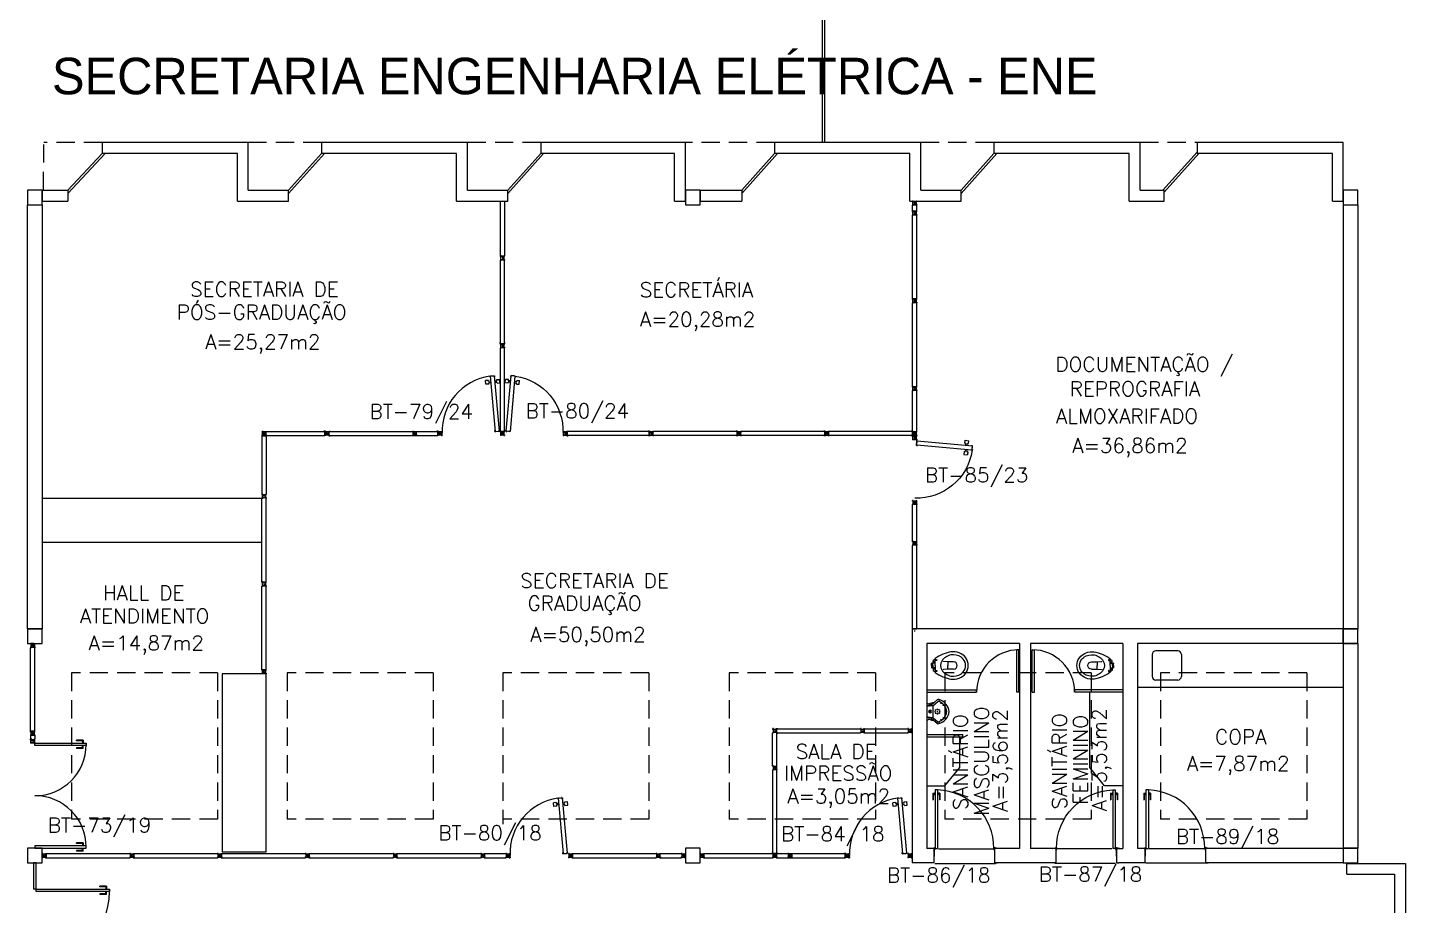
# Model space of a CAD drawing. Header units: centimetres. Extents: x -214 to 72, y 205 to 367.
# Drawn here: x -92.94 to -74.09, y 235.44 to 247.44 of the extents above; entities that cross this region are included whole.
import ezdxf

# ---------------------------------------------------------------- set-up
doc = ezdxf.new("R2010")
doc.units = ezdxf.units.CM
doc.header["$MEASUREMENT"] = 0
doc.linetypes.add('HIDDEN', pattern=[0.375, 0.25, -0.125])
doc.layers.get('0').update_dxf_attribs({"linetype": 'CONTINUOUS'})
for name, color, linetype in [('ALV', 2, 'CONTINUOUS'), ('AREA', 2, 'CONTINUOUS'), ('BANC', 2, 'CONTINUOUS'), ('DIV', 2, 'CONTINUOUS'), ('ENDEREÇO NOVO', 2, 'CONTINUOUS'), ('ESQ', 1, 'CONTINUOUS'), ('ESTRUT', 3, 'CONTINUOUS'), ('MACANETA', 2, 'CONTINUOUS'), ('MARCO', 2, 'CONTINUOUS'), ('PEÇAS', 1, 'CONTINUOUS'), ('PORTA', 1, 'CONTINUOUS'), ('PROJ', 1, 'HIDDEN'), ('PROJEÇÃO', 1, 'HIDDEN'), ('SOLEIRA', 1, 'CONTINUOUS'), ('TEXTO', 2, 'CONTINUOUS'), ('USO', 2, 'CONTINUOUS')]:
    doc.layers.add(name, color=color, linetype=linetype)
doc.styles.add('UNB-100', font='simplex.shx', dxfattribs={"height": 0.2})

# ---------------------------------------------------------------- blocks, each defined once
blk = doc.blocks.new('DOOR-80')
at = {"layer": 'MACANETA'}
for p, q in [((-0.08, -0.755), (-0.08, -0.665)), ((-0.08, -0.665), (-0.075, -0.665)), ((-0.075, -0.755), (-0.075, -0.665)), ((-0.075, -0.735), (-0.053, -0.735)), ((-0.053, -0.728), (-0.05, -0.728)), ((-0.053, -0.763), (-0.053, -0.728)), ((-0.012, -0.728), (-0.015, -0.728)), ((-0.012, -0.763), (-0.012, -0.728)), ((0.01, -0.735), (-0.012, -0.735)), ((0.01, -0.755), (0.01, -0.665)), ((0.015, -0.665), (0.01, -0.665)), ((0.015, -0.755), (0.015, -0.665)), ((-0.08, -0.755), (-0.053, -0.755)), ((-0.053, -0.763), (-0.05, -0.763)), ((-0.012, -0.763), (-0.015, -0.763)), ((0.015, -0.755), (-0.012, -0.755))]:
    blk.add_line(p, q, dxfattribs=at)
at = {"layer": 'PORTA'}
for p, q in [((-0.05, -0.8), (-0.05, 0)), ((-0.015, 0), (-0.05, 0)), ((-0.015, -0.8), (-0.015, 0)), ((-0.05, -0.8), (-0.015, -0.8))]:
    blk.add_line(p, q, dxfattribs=at)
at = {"layer": 'PORTA', "color": 1}
blk.add_arc((-0.02, 0), 0.8, 180, 267.8509, dxfattribs=at)
blk = doc.blocks.new('MTDIV')
for p, q in [((-0.0285, 0.0185), (-0.0285, 0.0285)), ((-0.0185, 0.0285), (-0.0285, 0.0285)), ((-0.0265, 0.0185), (-0.0285, 0.0185)), ((-0.0265, 0.0235), (-0.0265, 0.0265)), ((-0.0265, 0.0265), (-0.0185, 0.0265)), ((-0.0265, 0.0235), (0.0265, 0.0235)), ((-0.0215, 0.0235), (-0.0265, 0.0235)), ((-0.0265, 0.0185), (-0.0265, 0.0215)), ((-0.0265, 0.0215), (-0.0235, 0.0215)), ((-0.0235, 0.0215), (-0.0235, -0.0215)), ((-0.0215, 0.0235), (-0.0215, 0.0215)), ((-0.0215, 0.0215), (0.0215, 0.0215)), ((-0.0215, 0.0195), (0.0195, 0.0195)), ((-0.0215, 0.0195), (-0.0215, -0.0195)), ((-0.0185, 0.0265), (-0.0185, 0.0285)), ((-0.0049, 0), (0.0049, 0)), ((0, -0.0049), (0, 0.0049)), ((0.0195, 0.0095), (0.0115, 0.0095)), ((0.0115, 0.0095), (0.0115, 0.0075)), ((0.0215, 0.0075), (0.0115, 0.0075)), ((0.0135, 0.0075), (0.0135, 0.0055)), ((0.0215, 0.0055), (0.0135, 0.0055)), ((0.0185, 0.0265), (0.0185, 0.0285)), ((0.0185, 0.0285), (0.0285, 0.0285)), ((0.0185, 0.0265), (0.0265, 0.0265)), ((0.0195, 0.0195), (0.0195, 0.0095)), ((0.0215, 0.0235), (0.0215, 0.0075)), ((0.0215, 0.0235), (0.0265, 0.0235)), ((0.0215, 0.0055), (0.0215, -0.0055)), ((0.0235, 0.0215), (0.0235, -0.0215)), ((0.0265, 0.0215), (0.0235, 0.0215)), ((0.0265, 0.0235), (0.0265, 0.0265)), ((0.0265, 0.0185), (0.0265, 0.0215)), ((0.0265, 0.0185), (0.0285, 0.0185)), ((0.0285, 0.0185), (0.0285, 0.0285)), ((-0.0285, -0.0185), (-0.0285, -0.0285)), ((-0.0285, -0.0185), (-0.0265, -0.0185)), ((-0.0185, -0.0285), (-0.0285, -0.0285)), ((-0.0265, -0.0185), (-0.0265, -0.0215)), ((-0.0265, -0.0215), (-0.0235, -0.0215)), ((0.0265, -0.0235), (-0.0265, -0.0235)), ((-0.0265, -0.0235), (-0.0265, -0.0265)), ((-0.0215, -0.0235), (-0.0265, -0.0235)), ((-0.0185, -0.0265), (-0.0265, -0.0265)), ((-0.0215, -0.0195), (0.0195, -0.0195)), ((-0.0215, -0.0215), (0.0215, -0.0215)), ((-0.0215, -0.0215), (-0.0215, -0.0235)), ((-0.0185, -0.0265), (-0.0185, -0.0285)), ((0.0215, -0.0075), (0.0115, -0.0075)), ((0.0115, -0.0075), (0.0115, -0.0095)), ((0.0195, -0.0095), (0.0115, -0.0095)), ((0.0215, -0.0055), (0.0135, -0.0055)), ((0.0135, -0.0055), (0.0135, -0.0075)), ((0.0185, -0.0265), (0.0185, -0.0285)), ((0.0265, -0.0265), (0.0185, -0.0265)), ((0.0185, -0.0285), (0.0285, -0.0285)), ((0.0195, -0.0095), (0.0195, -0.0195)), ((0.0215, -0.0075), (0.0215, -0.0235)), ((0.0215, -0.0235), (0.0265, -0.0235)), ((0.0265, -0.0215), (0.0235, -0.0215)), ((0.0265, -0.0185), (0.0265, -0.0215)), ((0.0285, -0.0185), (0.0265, -0.0185)), ((0.0265, -0.0235), (0.0265, -0.0265)), ((0.0285, -0.0185), (0.0285, -0.0285))]:
    blk.add_line(p, q)
blk = doc.blocks.new('PLXD')
at = {"color": 2}
for p, q in [((-0.172, 0.786), (-0.161, 0.787)), ((-0.172, 0.786), (-0.171, 0.772)), ((-0.169, 0.772), (-0.171, 0.772)), ((-0.17, 0.784), (-0.114, 0.789)), ((-0.17, 0.784), (-0.103, 0.028)), ((-0.159, 0.792), (-0.161, 0.792)), ((-0.161, 0.792), (-0.161, 0.787)), ((-0.159, 0.792), (-0.159, 0.787)), ((-0.159, 0.787), (-0.126, 0.79)), ((-0.124, 0.795), (-0.126, 0.795)), ((-0.126, 0.795), (-0.126, 0.79)), ((-0.124, 0.795), (-0.124, 0.79)), ((-0.124, 0.79), (-0.112, 0.791)), ((-0.114, 0.789), (-0.046, 0.033)), ((-0.112, 0.791), (-0.11, 0.777)), ((-0.11, 0.777), (-0.112, 0.777)), ((-0.105, 0.026), (-0.106, 0.04)), ((-0.104, 0.04), (-0.106, 0.04)), ((-0.105, 0.026), (-0.093, 0.027)), ((-0.103, 0.028), (-0.046, 0.033)), ((-0.092, 0.022), (-0.093, 0.027)), ((-0.09, 0.022), (-0.092, 0.022)), ((-0.091, 0.027), (-0.058, 0.03)), ((-0.09, 0.022), (-0.091, 0.027)), ((-0.057, 0.025), (-0.058, 0.03)), ((-0.055, 0.025), (-0.057, 0.025)), ((-0.056, 0.03), (-0.044, 0.031)), ((-0.055, 0.025), (-0.056, 0.03)), ((-0.045, 0.045), (-0.047, 0.045)), ((-0.044, 0.031), (-0.045, 0.045)), ((-0.008, 0), (0.006, 0)), ((0, 0.007), (0, -0.006))]:
    blk.add_line(p, q, dxfattribs=at)
at = {"color": 1}
for p, q in [((-0.194, 0.727), (-0.233, 0.723)), ((-0.229, 0.673), (-0.233, 0.723)), ((-0.189, 0.677), (-0.229, 0.673)), ((-0.192, 0.712), (-0.194, 0.727)), ((-0.164, 0.714), (-0.192, 0.712)), ((-0.162, 0.694), (-0.19, 0.692)), ((-0.189, 0.677), (-0.19, 0.692)), ((-0.107, 0.719), (-0.079, 0.722)), ((-0.106, 0.7), (-0.077, 0.702)), ((-0.08, 0.737), (-0.041, 0.74)), ((-0.079, 0.722), (-0.08, 0.737)), ((-0.076, 0.687), (-0.077, 0.702)), ((-0.076, 0.687), (-0.036, 0.691)), ((-0.036, 0.691), (-0.041, 0.74))]:
    blk.add_line(p, q, dxfattribs=at)
blk.add_arc((-0.064, 0.029), 0.764, 98.125, 182.1419, dxfattribs=at)
blk = doc.blocks.new('PDFT')
at = {"color": 1}
for p, q in [((0.318, 0.979), (0.318, 0.889)), ((0.318, 0.979), (0.358, 0.979)), ((0.328, 0.969), (0.328, 0.889)), ((0.328, 0.969), (0.358, 0.969)), ((0.433, 0.979), (0.393, 0.979)), ((0.423, 0.969), (0.393, 0.969)), ((0.423, 0.969), (0.423, 0.889)), ((0.433, 0.979), (0.433, 0.889)), ((2.362, 0.979), (2.362, 0.889)), ((2.362, 0.979), (2.402, 0.979)), ((2.372, 0.969), (2.372, 0.889)), ((2.372, 0.969), (2.402, 0.969)), ((2.477, 0.979), (2.437, 0.979)), ((2.467, 0.969), (2.437, 0.969)), ((2.467, 0.969), (2.467, 0.889)), ((2.477, 0.979), (2.477, 0.889)), ((0.328, 0.889), (0.318, 0.889)), ((0.423, 0.889), (0.433, 0.889)), ((2.372, 0.889), (2.362, 0.889)), ((2.467, 0.889), (2.477, 0.889))]:
    blk.add_line(p, q, dxfattribs=at)
at = {"color": 2}
for p, q in [((0.358, 0.018), (0.358, 1.019)), ((0.358, 1.019), (0.393, 1.019)), ((0.393, 1.019), (0.393, 0.018)), ((2.402, 1.019), (2.402, 0.018)), ((2.437, 1.019), (2.402, 1.019)), ((2.437, 0.018), (2.437, 1.019)), ((0.358, 0.018), (0, 0.017)), ((0, 0.017), (0, -0.017)), ((0.393, 0.018), (0.358, 0.018)), ((0.358, 0.018), (0.358, -0.017)), ((2.402, 0.018), (2.437, 0.018)), ((2.437, 0.017), (2.437, -0.017)), ((2.437, 0.017), (2.805, 0.017)), ((2.805, 0.017), (2.805, -0.017)), ((0, -0.017), (0.358, -0.017)), ((2.437, -0.017), (2.805, -0.017))]:
    blk.add_line(p, q, dxfattribs=at)
at = {"color": 1}
for centre, start, end in [((0.393, 0.018), 0.0837, 90), ((2.402, 0.018), 90, 179.9163)]:
    blk.add_arc(centre, 1.002, start, end, dxfattribs=at)
blk = doc.blocks.new('VASO')
for p, q in [((0.1, 0), (0.1, 0.028)), ((0.1, 0), (0.1, -0.028)), ((0.146, 0.031), (0.113, 0.031)), ((0.114, 0), (0.114, 0.028)), ((0.114, 0), (0.114, -0.028)), ((0.119, 0.031), (0.119, 0.062)), ((0.146, 0.05), (0.119, 0.05)), ((0.146, 0), (0.146, 0.089)), ((0.146, 0), (0.146, -0.089)), ((0.261, 0.056), (0.259, 0.059)), ((0.323, 0.049), (0.261, 0.056)), ((0.401, 0.049), (0.323, 0.049)), ((0.323, 0.049), (0.323, 0)), ((0.323, -0.049), (0.323, 0)), ((0.146, -0.031), (0.113, -0.031)), ((0.119, -0.031), (0.119, -0.062)), ((0.146, -0.05), (0.119, -0.05)), ((0.261, -0.056), (0.259, -0.059)), ((0.323, -0.049), (0.261, -0.056)), ((0.401, -0.049), (0.323, -0.049))]:
    blk.add_line(p, q)
for centre in [(0.164, 0.075), (0.164, -0.075)]:
    blk.add_circle(centre, 0.00682)
for centre, radius, start, end in [((0.107, 0.028), 0.00697, 0.8534, 179.1466), ((0.128, 0.062), 0.00909, 126.1604, 180), ((0.404, -0.315), 0.477, 122.7818, 126.1604), ((0.155, 0.089), 0.00909, 126.3456, 180), ((0.436, -0.294), 0.484, 97.6805, 126.3456), ((0.334, 0), 0.112, 147.3201, 212.6799), ((0.397, -0.04), 0.187, 54.2515, 147.3201), ((0.4, -0.02), 0.208, 36.8888, 100.1214), ((0.401, 0), 0.0486, 0, 90), ((0.401, 0), 0.0486, 270, 0), ((0.413, -0.018), 0.159, 41.3299, 54.2515), ((0.433, 0), 0.132, 318.6701, 41.3299), ((0.427, 0), 0.174, 323.1112, 36.8888), ((0.107, -0.028), 0.00697, 180.8534, 359.1466), ((0.128, -0.062), 0.00909, 180, 233.8396), ((0.404, 0.315), 0.477, 233.8396, 237.2182), ((0.155, -0.089), 0.00909, 180, 233.6544), ((0.436, 0.294), 0.484, 233.6544, 262.3195), ((0.397, 0.04), 0.187, 212.6799, 305.7485), ((0.4, 0.02), 0.208, 259.8786, 323.1112), ((0.413, 0.018), 0.159, 305.7485, 318.6701)]:
    blk.add_arc(centre, radius, start, end)
blk = doc.blocks.new('MICT')
for p, q in [((0, 0.113), (0, -0.113)), ((0.006, 0.117), (0.032, 0.103)), ((0.067, 0.095), (0.014, 0.077)), ((0.014, 0.077), (0.077, 0.081)), ((0.032, 0.103), (0.032, 0.083)), ((0.064, 0.093), (0.144, 0.16)), ((0.082, 0.077), (0.082, -0.077)), ((0.085, 0.08), (0.154, 0.139)), ((0.006, -0.117), (0.032, -0.103)), ((0.014, -0.077), (0.077, -0.081)), ((0.067, -0.095), (0.014, -0.077)), ((0.032, -0.103), (0.032, -0.083)), ((0.064, -0.093), (0.144, -0.16)), ((0.085, -0.08), (0.154, -0.139))]:
    blk.add_line(p, q)
for centre in [(0.123, 0.022), (0.147, 0.031), (0.17, 0.022), (0.199, 0.113), (0.228, 0.087), (0.255, 0.045), (0.123, -0.022), (0.147, -0.031), (0.17, -0.022), (0.199, -0.113), (0.228, -0.087), (0.255, -0.045)]:
    blk.add_circle(centre, 0.00453)
for centre, radius, start, end in [((0.004, 0.113), 0.00402, 61.3007, 180), ((0.018, 0.057), 0.02, 100.4183, 154.4796), ((0.022, 0.142), 0.0647, 274.0154, 310.149), ((0.046, 0), 0.019, 0, 180), ((0.046, 0), 0.019, 180, 0), ((0.046, 0), 0.0162, 0, 180), ((0.046, 0), 0.0162, 180, 0), ((0.11, -0.051), 0.173, 94.1447, 116.8333), ((0.046, 0), 0.0108, 0, 180), ((0.046, 0), 0.0108, 180, 0), ((0.078, 0.077), 0.00402, 0, 94.0154), ((0.094, 0.072), 0.012, 136.6761, 180.6419), ((0.114, 0), 0.00453, 0, 180), ((0.114, 0), 0.00453, 180, 0), ((0.147, 0), 0.00453, 0, 180), ((0.147, 0), 0.00453, 180, 0), ((0.16, 0.141), 0.0251, 74.2295, 130.149), ((0.17, 0.12), 0.024, 69.3676, 130.149), ((0.104, -0.024), 0.175, 7.8859, 71.7277), ((0.104, 0.024), 0.175, 288.2723, 352.1141), ((0.112, -0.027), 0.199, 7.769, 74.2295), ((0.112, 0.027), 0.199, 285.7705, 352.231), ((0.179, 0), 0.00453, 0, 180), ((0.179, 0), 0.00453, 180, 0), ((0.266, 0), 0.00453, 1.7832, 178.2168), ((0.018, -0.057), 0.02, 205.5204, 259.5817), ((0.004, -0.113), 0.00402, 180, 298.6993), ((0.022, -0.142), 0.0647, 49.851, 85.9846), ((0.11, 0.051), 0.173, 243.1667, 265.8553), ((0.078, -0.077), 0.00402, 265.9846, 0), ((0.094, -0.072), 0.012, 179.3581, 223.3239), ((0.16, -0.141), 0.0251, 229.851, 285.7705), ((0.17, -0.12), 0.024, 229.851, 290.6324), ((0.266, 0), 0.00453, 181.7832, 358.2168)]:
    blk.add_arc(centre, radius, start, end)
blk = doc.blocks.new('DIV12')
for p, q in [((-0.005, 0), (0.005, 0)), ((0, -0.005), (0, 0.005)), ((0.024, 0.018), (0.028, 0.018)), ((0.024, 0.018), (0.024, 0.016)), ((0.024, 0.016), (0.028, 0.016)), ((0.028, 0.03), (0.043, 0.03)), ((0.028, 0.018), (0.028, 0.03)), ((0.028, -0.017), (0.028, 0.016)), ((0.03, 0.028), (1.169, 0.028)), ((0.03, -0.029), (0.03, 0.028)), ((0.043, 0.03), (0.043, 0.028)), ((0.024, -0.017), (0.028, -0.017)), ((0.024, -0.017), (0.024, -0.019)), ((0.024, -0.019), (0.028, -0.019)), ((0.028, -0.031), (0.028, -0.019)), ((0.028, -0.031), (0.043, -0.031)), ((0.03, -0.029), (1.169, -0.029)), ((0.043, -0.029), (0.043, -0.031))]:
    blk.add_line(p, q)

msp = doc.modelspace()

# ---------------------------------------------------------------- linework, layer by layer
for p, q in [((-88.842, 241.889), (-88.832, 241.889)), ((-87.298, 241.889), (-87.288, 241.889)), ((-85.576, 241.889), (-85.586, 241.889))]:
    msp.add_line(p, q)
at = {"layer": 'ALV'}
for p, q in [((-89.915, 245.868), (-91.915, 245.868)), ((-91.915, 245.868), (-91.915, 245.718)), ((-89.915, 245.218), (-89.915, 245.868)), ((-86.915, 245.868), (-88.915, 245.868)), ((-88.915, 245.868), (-88.915, 245.718)), ((-86.915, 245.218), (-86.915, 245.868)), ((-85.915, 245.868), (-85.915, 245.718)), ((-83.935, 245.868), (-85.915, 245.868)), ((-83.935, 245.068), (-83.935, 245.868)), ((-80.715, 245.868), (-82.715, 245.868)), ((-82.715, 245.868), (-82.715, 245.718)), ((-80.715, 245.218), (-80.715, 245.868)), ((-77.715, 245.868), (-79.715, 245.868)), ((-79.715, 245.868), (-79.715, 245.718)), ((-77.715, 245.218), (-77.715, 245.868)), ((-74.935, 245.868), (-76.935, 245.868)), ((-76.935, 245.868), (-76.935, 245.718)), ((-74.935, 245.068), (-74.935, 245.868)), ((-90.065, 245.718), (-91.915, 245.718)), ((-90.065, 245.068), (-90.065, 245.718)), ((-87.065, 245.718), (-88.915, 245.718)), ((-87.065, 245.068), (-87.065, 245.718)), ((-84.085, 245.718), (-85.915, 245.718)), ((-84.085, 245.068), (-84.085, 245.718)), ((-80.865, 245.718), (-82.715, 245.718)), ((-80.865, 245.068), (-80.865, 245.718)), ((-77.865, 245.718), (-79.715, 245.718)), ((-77.865, 245.068), (-77.865, 245.718)), ((-75.085, 245.718), (-76.935, 245.718)), ((-75.085, 245.068), (-75.085, 245.718)), ((-92.735, 245.218), (-92.385, 245.218)), ((-92.735, 245.218), (-92.735, 245.068)), ((-92.735, 245.068), (-92.385, 245.068)), ((-92.385, 245.218), (-92.385, 245.068)), ((-90.065, 245.068), (-89.365, 245.068)), ((-89.915, 245.218), (-89.365, 245.218)), ((-89.365, 245.068), (-89.365, 245.218)), ((-87.065, 245.068), (-86.365, 245.068)), ((-86.915, 245.218), (-86.365, 245.218)), ((-86.365, 245.068), (-86.365, 245.218)), ((-84.085, 245.068), (-83.935, 245.068)), ((-83.735, 245.218), (-83.735, 245.068)), ((-83.735, 245.218), (-83.165, 245.218)), ((-83.735, 245.068), (-83.165, 245.068)), ((-83.165, 245.218), (-83.165, 245.068)), ((-80.865, 245.068), (-80.165, 245.068)), ((-80.715, 245.218), (-80.165, 245.218)), ((-80.165, 245.068), (-80.165, 245.218)), ((-77.865, 245.068), (-77.385, 245.068)), ((-77.715, 245.218), (-77.385, 245.218)), ((-77.385, 245.068), (-77.385, 245.218)), ((-75.085, 245.068), (-74.935, 245.068)), ((-92.935, 239.218), (-92.935, 245.018)), ((-92.935, 245.018), (-92.735, 245.018)), ((-92.935, 239.218), (-92.935, 245.018)), ((-92.735, 245.018), (-92.735, 239.218)), ((-92.735, 245.018), (-92.735, 239.218)), ((-74.935, 245.018), (-74.935, 239.218)), ((-74.935, 245.018), (-74.735, 245.018)), ((-74.735, 245.018), (-74.735, 239.218)), ((-74.735, 245.018), (-74.735, 245.018)), ((-92.935, 239.218), (-92.735, 239.218)), ((-92.935, 239.218), (-92.735, 239.218)), ((-80.835, 239.218), (-80.835, 236.017)), ((-74.94, 239.218), (-80.835, 239.218)), ((-74.94, 239.218), (-74.94, 239.018)), ((-74.935, 239.218), (-74.735, 239.218)), ((-80.635, 239.018), (-80.635, 236.217)), ((-79.363, 239.018), (-80.635, 239.018)), ((-79.373, 238.933), (-79.403, 238.933)), ((-79.403, 238.353), (-79.403, 238.932)), ((-79.373, 238.353), (-79.373, 238.933)), ((-79.363, 239.018), (-79.363, 236.217)), ((-77.951, 239.018), (-79.213, 239.018)), ((-79.213, 239.018), (-79.213, 236.217)), ((-79.19, 238.353), (-79.19, 238.933)), ((-79.19, 238.932), (-79.16, 238.932)), ((-79.16, 238.353), (-79.16, 238.932)), ((-77.951, 239.018), (-77.951, 236.217)), ((-74.935, 239.018), (-77.751, 239.018)), ((-77.751, 239.018), (-77.751, 236.217)), ((-74.935, 239.018), (-74.935, 236.218)), ((-74.935, 239.018), (-74.735, 239.018)), ((-74.735, 239.018), (-74.935, 239.018)), ((-74.735, 239.018), (-74.735, 236.218)), ((-74.735, 239.018), (-74.735, 239.018)), ((-74.735, 239.018), (-74.735, 239.018)), ((-74.735, 239.018), (-74.735, 239.018)), ((-74.735, 239.018), (-74.735, 239.018)), ((-74.735, 239.018), (-74.735, 239.018)), ((-80.635, 238.383), (-79.953, 238.383)), ((-80.635, 238.353), (-79.953, 238.353)), ((-79.952, 238.353), (-79.952, 238.383)), ((-79.373, 238.353), (-79.403, 238.353)), ((-79.19, 238.353), (-79.16, 238.353)), ((-77.951, 238.383), (-78.61, 238.383)), ((-78.61, 238.353), (-78.61, 238.383)), ((-77.951, 238.353), (-78.61, 238.353)), ((-80.635, 237.773), (-80.142, 237.773)), ((-80.635, 237.743), (-80.142, 237.743)), ((-80.142, 237.743), (-80.142, 237.773)), ((-80.535, 236.217), (-80.635, 236.217)), ((-80.535, 236.217), (-80.535, 236.017)), ((-79.705, 236.217), (-79.705, 236.017)), ((-79.363, 236.217), (-79.705, 236.217)), ((-78.87, 236.217), (-79.213, 236.217)), ((-78.87, 236.217), (-78.87, 236.017)), ((-78.04, 236.217), (-77.951, 236.217)), ((-78.04, 236.217), (-78.04, 236.017)), ((-77.651, 236.217), (-77.751, 236.217)), ((-77.651, 236.217), (-77.651, 236.017)), ((-74.935, 236.217), (-76.821, 236.217)), ((-76.821, 236.217), (-76.821, 236.017)), ((-74.935, 236.218), (-74.735, 236.218)), ((-74.931, 236.218), (-74.735, 236.218)), ((-80.535, 236.017), (-80.835, 236.017)), ((-78.87, 236.017), (-79.705, 236.017)), ((-77.686, 236.017), (-78.005, 236.017)), ((-74.935, 236.017), (-76.821, 236.017)), ((-74.885, 236.012), (-74.085, 236.012)), ((-74.885, 235.862), (-74.885, 236.012)), ((-74.085, 236.012), (-74.085, 234.012)), ((-74.885, 235.862), (-74.235, 235.862)), ((-74.235, 235.862), (-74.235, 234.012))]:
    msp.add_line(p, q, dxfattribs=at)
at = {"layer": 'BANC'}
for p, q in [((-77.551, 238.868), (-77.551, 238.568)), ((-77.201, 238.918), (-77.501, 238.918)), ((-77.151, 238.868), (-77.151, 238.568)), ((-77.201, 238.518), (-77.501, 238.518)), ((-74.935, 238.418), (-77.751, 238.418))]:
    msp.add_line(p, q, dxfattribs=at)
for points in [[(-89.728, 240.402), (-89.728, 241.002), (-92.735, 241.002), (-92.735, 240.402)], [(-90.271, 236.168), (-89.671, 236.168), (-89.671, 238.602), (-90.271, 238.602)]]:
    msp.add_lwpolyline(points, close=True, dxfattribs=at)
for centre, start, end in [((-77.501, 238.868), 90, 180), ((-77.201, 238.868), 360, 90), ((-77.501, 238.568), 180, 270), ((-77.201, 238.568), 270, 360)]:
    msp.add_arc(centre, 0.05, start, end, dxfattribs=at)
at = {"layer": 'DIV'}
for p, q in [((-82.065, 251.408), (-82.065, 245.868)), ((-82.035, 251.408), (-82.035, 245.868)), ((-86.465, 244.318), (-86.465, 245.068)), ((-86.408, 244.318), (-86.408, 245.068)), ((-80.828, 244.933), (-80.828, 245.011)), ((-80.771, 244.933), (-80.771, 245.011)), ((-80.828, 241.918), (-80.828, 242.476)), ((-80.771, 241.918), (-80.771, 242.476)), ((-89.73, 241.861), (-89.73, 241.846)), ((-89.73, 241.861), (-89.718, 241.861)), ((-89.728, 241.846), (-89.73, 241.846)), ((-89.728, 241.859), (-89.728, 241.059)), ((-89.728, 241.859), (-89.671, 241.859)), ((-89.718, 241.866), (-89.718, 241.861)), ((-89.716, 241.866), (-89.718, 241.866)), ((-89.716, 241.866), (-89.716, 241.861)), ((-89.716, 241.861), (-89.683, 241.861)), ((-89.704, 241.889), (-89.694, 241.889)), ((-89.699, 241.894), (-89.699, 241.884)), ((-89.683, 241.866), (-89.683, 241.861)), ((-89.681, 241.866), (-89.683, 241.866)), ((-89.681, 241.866), (-89.681, 241.861)), ((-89.681, 241.861), (-89.669, 241.861)), ((-89.671, 241.918), (-88.867, 241.918)), ((-89.671, 241.861), (-88.867, 241.861)), ((-89.671, 241.859), (-89.671, 241.059)), ((-89.669, 241.846), (-89.671, 241.846)), ((-89.669, 241.861), (-89.669, 241.846)), ((-88.88, 241.92), (-88.88, 241.918)), ((-88.865, 241.92), (-88.88, 241.92)), ((-88.867, 241.861), (-88.867, 241.918)), ((-88.865, 241.908), (-88.865, 241.92)), ((-88.86, 241.908), (-88.865, 241.908)), ((-88.86, 241.906), (-88.865, 241.906)), ((-88.865, 241.873), (-88.865, 241.906)), ((-88.86, 241.908), (-88.86, 241.906)), ((-88.837, 241.884), (-88.837, 241.894)), ((-88.444, 241.918), (-87.323, 241.918)), ((-88.444, 241.861), (-87.323, 241.861)), ((-87.336, 241.92), (-87.336, 241.918)), ((-87.321, 241.92), (-87.336, 241.92)), ((-87.336, 241.861), (-87.336, 241.859)), ((-87.321, 241.859), (-87.336, 241.859)), ((-87.323, 241.861), (-87.323, 241.918)), ((-87.321, 241.908), (-87.321, 241.92)), ((-87.316, 241.908), (-87.321, 241.908)), ((-87.316, 241.906), (-87.321, 241.906)), ((-87.321, 241.873), (-87.321, 241.906)), ((-87.316, 241.873), (-87.321, 241.873)), ((-87.316, 241.871), (-87.321, 241.871)), ((-87.321, 241.859), (-87.321, 241.871)), ((-87.316, 241.908), (-87.316, 241.906)), ((-87.316, 241.873), (-87.316, 241.871)), ((-87.293, 241.884), (-87.293, 241.894)), ((-85.581, 241.884), (-85.581, 241.894)), ((-85.557, 241.908), (-85.552, 241.908)), ((-85.557, 241.908), (-85.557, 241.906)), ((-85.557, 241.906), (-85.552, 241.906)), ((-85.557, 241.873), (-85.552, 241.873)), ((-85.557, 241.873), (-85.557, 241.871)), ((-85.557, 241.871), (-85.552, 241.871)), ((-85.552, 241.92), (-85.538, 241.92)), ((-85.552, 241.908), (-85.552, 241.92)), ((-85.552, 241.873), (-85.552, 241.906)), ((-85.552, 241.859), (-85.552, 241.871)), ((-85.552, 241.859), (-85.538, 241.859)), ((-84.43, 241.918), (-85.55, 241.918)), ((-85.55, 241.861), (-85.55, 241.918)), ((-84.43, 241.861), (-85.55, 241.861)), ((-85.538, 241.92), (-85.538, 241.918)), ((-85.538, 241.861), (-85.538, 241.859)), ((-84.442, 241.92), (-84.442, 241.918)), ((-84.428, 241.92), (-84.442, 241.92)), ((-84.442, 241.861), (-84.442, 241.859)), ((-84.428, 241.859), (-84.442, 241.859)), ((-84.43, 241.861), (-84.43, 241.918)), ((-84.428, 241.908), (-84.428, 241.92)), ((-84.423, 241.908), (-84.428, 241.908)), ((-84.423, 241.906), (-84.428, 241.906)), ((-84.428, 241.873), (-84.428, 241.906)), ((-84.423, 241.873), (-84.428, 241.873)), ((-84.423, 241.871), (-84.428, 241.871)), ((-84.428, 241.859), (-84.428, 241.871)), ((-84.423, 241.908), (-84.423, 241.906)), ((-84.423, 241.873), (-84.423, 241.871)), ((-84.394, 241.889), (-84.404, 241.889)), ((-84.399, 241.884), (-84.399, 241.894)), ((-80.828, 240.418), (-80.828, 240.917)), ((-80.771, 240.418), (-80.771, 240.917)), ((-92.883, 239.013), (-92.883, 239.018)), ((-92.883, 239.013), (-92.881, 239.013)), ((-92.848, 239.018), (-92.881, 239.018)), ((-92.881, 239.013), (-92.881, 239.018)), ((-92.86, 238.989), (-92.87, 238.989)), ((-92.865, 238.984), (-92.865, 238.994)), ((-92.848, 239.013), (-92.848, 239.018)), ((-92.848, 239.013), (-92.846, 239.013)), ((-92.846, 239.013), (-92.846, 239.018)), ((-92.893, 237.761), (-92.893, 237.713)), ((-92.836, 237.761), (-92.836, 237.713)), ((-82.742, 237.346), (-82.742, 237.796)), ((-82.685, 237.346), (-82.685, 237.796)), ((-81.483, 237.853), (-80.892, 237.853)), ((-81.483, 237.796), (-80.892, 237.796)), ((-92.835, 237.656), (-92.134, 237.656)), ((-92.835, 237.621), (-92.835, 237.656)), ((-92.134, 237.621), (-92.835, 237.621)), ((-92.174, 237.696), (-92.264, 237.696)), ((-92.264, 237.686), (-92.264, 237.695)), ((-92.184, 237.686), (-92.264, 237.686)), ((-92.184, 237.591), (-92.264, 237.591)), ((-92.264, 237.591), (-92.264, 237.581)), ((-92.174, 237.581), (-92.264, 237.581)), ((-92.184, 237.686), (-92.184, 237.656)), ((-92.184, 237.591), (-92.184, 237.621)), ((-92.174, 237.696), (-92.174, 237.656)), ((-92.174, 237.581), (-92.174, 237.621)), ((-92.134, 237.656), (-92.134, 237.621)), ((-92.134, 236.253), (-92.835, 236.253)), ((-92.835, 236.253), (-92.835, 236.218)), ((-92.835, 236.218), (-92.134, 236.218)), ((-92.174, 236.293), (-92.264, 236.293)), ((-92.264, 236.283), (-92.264, 236.292)), ((-92.184, 236.283), (-92.264, 236.283)), ((-92.184, 236.283), (-92.184, 236.253)), ((-92.184, 236.188), (-92.184, 236.218)), ((-92.174, 236.293), (-92.174, 236.253)), ((-92.174, 236.178), (-92.174, 236.218)), ((-92.134, 236.218), (-92.134, 236.253)), ((-92.184, 236.188), (-92.264, 236.188)), ((-92.264, 236.188), (-92.264, 236.178)), ((-92.174, 236.178), (-92.264, 236.178)), ((-86.678, 236.146), (-86.391, 236.146)), ((-86.678, 236.089), (-86.391, 236.089)), ((-86.368, 236.118), (-86.358, 236.118)), ((-84.278, 236.146), (-83.992, 236.146)), ((-84.278, 236.089), (-83.992, 236.089)), ((-83.678, 236.146), (-82.742, 236.146)), ((-83.678, 236.089), (-82.742, 236.089)), ((-82.719, 236.118), (-82.709, 236.118)), ((-82.719, 236.118), (-82.709, 236.118)), ((-82.714, 236.112), (-82.714, 236.123)), ((-82.69, 236.136), (-82.685, 236.136)), ((-82.69, 236.136), (-82.69, 236.134)), ((-82.69, 236.134), (-82.685, 236.134)), ((-82.69, 236.101), (-82.685, 236.101)), ((-82.69, 236.101), (-82.69, 236.099)), ((-82.69, 236.099), (-82.685, 236.099)), ((-82.685, 236.148), (-82.671, 236.148)), ((-82.685, 236.136), (-82.685, 236.148)), ((-82.685, 236.101), (-82.685, 236.134)), ((-82.685, 236.087), (-82.685, 236.099)), ((-82.685, 236.087), (-82.671, 236.087)), ((-82.683, 236.146), (-81.751, 236.146)), ((-82.683, 236.089), (-82.683, 236.146)), ((-82.683, 236.089), (-81.751, 236.089)), ((-82.671, 236.148), (-82.671, 236.146)), ((-82.671, 236.089), (-82.671, 236.087)), ((-82.512, 236.118), (-82.502, 236.118)), ((-82.507, 236.112), (-82.507, 236.123)), ((-82.484, 236.136), (-82.479, 236.136)), ((-82.484, 236.136), (-82.484, 236.134)), ((-82.484, 236.134), (-82.479, 236.134)), ((-82.484, 236.101), (-82.479, 236.101)), ((-82.484, 236.101), (-82.484, 236.099)), ((-82.484, 236.099), (-82.479, 236.099)), ((-82.479, 236.148), (-82.464, 236.148)), ((-82.479, 236.136), (-82.479, 236.148)), ((-82.479, 236.101), (-82.479, 236.134)), ((-82.479, 236.087), (-82.479, 236.099)), ((-82.479, 236.087), (-82.464, 236.087)), ((-82.477, 236.146), (-81.751, 236.146)), ((-82.477, 236.089), (-82.477, 236.146)), ((-82.477, 236.089), (-81.751, 236.089)), ((-82.464, 236.148), (-82.464, 236.146)), ((-82.464, 236.089), (-82.464, 236.087)), ((-81.764, 236.148), (-81.764, 236.146)), ((-81.749, 236.148), (-81.764, 236.148)), ((-81.764, 236.148), (-81.764, 236.146)), ((-81.749, 236.148), (-81.764, 236.148)), ((-81.764, 236.089), (-81.764, 236.087)), ((-81.764, 236.089), (-81.764, 236.087)), ((-81.749, 236.087), (-81.764, 236.087)), ((-81.749, 236.087), (-81.764, 236.087)), ((-81.751, 236.089), (-81.751, 236.146)), ((-81.751, 236.089), (-81.751, 236.146)), ((-81.749, 236.136), (-81.749, 236.148)), ((-81.749, 236.136), (-81.749, 236.148)), ((-81.744, 236.136), (-81.749, 236.136)), ((-81.744, 236.136), (-81.749, 236.136)), ((-81.744, 236.134), (-81.749, 236.134)), ((-81.749, 236.101), (-81.749, 236.134)), ((-81.744, 236.134), (-81.749, 236.134)), ((-81.749, 236.101), (-81.749, 236.134)), ((-81.744, 236.101), (-81.749, 236.101)), ((-81.744, 236.101), (-81.749, 236.101)), ((-81.744, 236.099), (-81.749, 236.099)), ((-81.749, 236.087), (-81.749, 236.099)), ((-81.744, 236.099), (-81.749, 236.099)), ((-81.749, 236.087), (-81.749, 236.099)), ((-81.744, 236.136), (-81.744, 236.134)), ((-81.744, 236.136), (-81.744, 236.134)), ((-81.744, 236.101), (-81.744, 236.099)), ((-81.744, 236.101), (-81.744, 236.099)), ((-81.726, 236.118), (-81.716, 236.118)), ((-81.726, 236.118), (-81.716, 236.118)), ((-81.721, 236.112), (-81.721, 236.123)), ((-81.721, 236.112), (-81.721, 236.123))]:
    msp.add_line(p, q, dxfattribs=at)
at = {"layer": 'DIV', "color": 1}
for centre, start, end in [((-92.835, 237.638), 270, 0), ((-92.835, 236.235), 0, 90)]:
    msp.add_arc(centre, 0.702, start, end, dxfattribs=at)
at = {"layer": 'ESQ'}
for p, q in [((-91.875, 245.718), (-92.385, 245.173)), ((-91.915, 245.718), (-92.385, 245.218)), ((-88.875, 245.718), (-89.365, 245.173)), ((-88.915, 245.718), (-89.365, 245.218)), ((-85.915, 245.718), (-86.365, 245.218)), ((-85.875, 245.718), (-86.365, 245.173)), ((-82.715, 245.718), (-83.165, 245.218)), ((-82.675, 245.718), (-83.165, 245.173)), ((-79.715, 245.718), (-80.165, 245.218)), ((-79.675, 245.718), (-80.165, 245.173)), ((-76.935, 245.736), (-77.402, 245.218)), ((-76.911, 245.718), (-77.385, 245.191))]:
    msp.add_line(p, q, dxfattribs=at)
at = {"layer": 'ESTRUT'}
for points in [[(-92.735, 245.218), (-92.935, 245.218), (-92.935, 245.018), (-92.735, 245.018)], [(-83.735, 245.218), (-83.935, 245.218), (-83.935, 245.018), (-83.735, 245.018)], [(-74.735, 245.218), (-74.935, 245.218), (-74.935, 245.018), (-74.735, 245.018)], [(-92.735, 239.218), (-92.935, 239.218), (-92.935, 239.018), (-92.735, 239.018)], [(-92.735, 239.218), (-92.935, 239.218), (-92.935, 239.018), (-92.735, 239.018)], [(-74.735, 239.218), (-74.935, 239.218), (-74.935, 239.018), (-74.735, 239.018)], [(-92.735, 236.218), (-92.935, 236.218), (-92.935, 236.018), (-92.735, 236.018)], [(-92.735, 236.218), (-92.935, 236.218), (-92.935, 236.018), (-92.735, 236.018)], [(-83.735, 236.218), (-83.935, 236.218), (-83.935, 236.018), (-83.735, 236.018)], [(-74.735, 236.218), (-74.935, 236.218), (-74.935, 236.018), (-74.735, 236.018)]]:
    msp.add_lwpolyline(points, close=True, dxfattribs=at)
at = {"layer": 'MARCO'}
for p, q in [((-80.58, 236.217), (-80.52, 236.227)), ((-80.58, 236.217), (-80.58, 236.217)), ((-80.52, 236.227), (-80.535, 236.217)), ((-80.535, 236.217), (-80.52, 236.217)), ((-80.52, 236.217), (-80.535, 236.182)), ((-80.535, 236.217), (-80.53, 236.217)), ((-80.535, 236.182), (-80.531, 236.191)), ((-80.531, 236.191), (-80.535, 236.017)), ((-79.66, 236.217), (-79.715, 236.227)), ((-79.715, 236.227), (-79.715, 236.217)), ((-79.715, 236.217), (-79.715, 236.217)), ((-79.715, 236.217), (-79.705, 236.182)), ((-79.705, 236.217), (-79.715, 236.217)), ((-79.66, 236.217), (-79.66, 236.217)), ((-78.915, 236.217), (-78.86, 236.227)), ((-78.915, 236.217), (-78.915, 236.217)), ((-78.87, 236.217), (-78.86, 236.217)), ((-78.86, 236.217), (-78.87, 236.182)), ((-78.86, 236.227), (-78.86, 236.217)), ((-78.86, 236.217), (-78.86, 236.217)), ((-78.055, 236.227), (-78.04, 236.217)), ((-77.995, 236.217), (-78.055, 236.227)), ((-78.055, 236.217), (-78.04, 236.182)), ((-78.04, 236.217), (-78.055, 236.217)), ((-78.04, 236.217), (-78.045, 236.217)), ((-78.044, 236.191), (-78.04, 236.017)), ((-78.04, 236.182), (-78.044, 236.191)), ((-77.995, 236.217), (-77.995, 236.217)), ((-77.696, 236.217), (-77.636, 236.227)), ((-77.696, 236.217), (-77.696, 236.217)), ((-77.636, 236.227), (-77.651, 236.217)), ((-77.651, 236.217), (-77.636, 236.217)), ((-77.636, 236.217), (-77.651, 236.182)), ((-77.651, 236.217), (-77.646, 236.217)), ((-77.651, 236.182), (-77.647, 236.191)), ((-77.647, 236.191), (-77.651, 236.017)), ((-76.776, 236.217), (-76.831, 236.227)), ((-76.831, 236.227), (-76.831, 236.217)), ((-76.831, 236.217), (-76.831, 236.217)), ((-76.831, 236.217), (-76.821, 236.182)), ((-76.821, 236.217), (-76.831, 236.217)), ((-76.776, 236.217), (-76.776, 236.217)), ((-80.535, 236.017), (-80.57, 236.017)), ((-80.57, 236.017), (-80.57, 236.017)), ((-80.535, 236.017), (-80.535, 236.017)), ((-80.535, 236.017), (-80.535, 236.017)), ((-80.535, 236.017), (-80.535, 236.017)), ((-79.705, 236.182), (-79.705, 236.182)), ((-79.705, 236.182), (-79.705, 236.017)), ((-79.705, 236.017), (-79.705, 236.017)), ((-79.705, 236.017), (-79.705, 236.017)), ((-79.705, 236.017), (-79.67, 236.017)), ((-79.705, 236.017), (-79.705, 236.017)), ((-79.67, 236.017), (-79.67, 236.017)), ((-78.905, 236.017), (-78.905, 236.017)), ((-78.87, 236.017), (-78.905, 236.017)), ((-78.87, 236.182), (-78.87, 236.017)), ((-78.87, 236.182), (-78.87, 236.182)), ((-78.87, 236.017), (-78.87, 236.017)), ((-78.87, 236.017), (-78.87, 236.017)), ((-78.87, 236.017), (-78.87, 236.017)), ((-78.04, 236.017), (-78.04, 236.017)), ((-78.04, 236.017), (-78.005, 236.017)), ((-78.04, 236.017), (-78.04, 236.017)), ((-78.04, 236.017), (-78.04, 236.017)), ((-78.005, 236.017), (-78.005, 236.017)), ((-77.651, 236.017), (-77.686, 236.017)), ((-77.686, 236.017), (-77.686, 236.017)), ((-77.651, 236.017), (-77.651, 236.017)), ((-77.651, 236.017), (-77.651, 236.017)), ((-77.651, 236.017), (-77.651, 236.017)), ((-76.821, 236.182), (-76.821, 236.182)), ((-76.821, 236.182), (-76.821, 236.017)), ((-76.821, 236.017), (-76.821, 236.017)), ((-76.821, 236.017), (-76.821, 236.017)), ((-76.821, 236.017), (-76.786, 236.017)), ((-76.821, 236.017), (-76.821, 236.017)), ((-76.786, 236.017), (-76.786, 236.017))]:
    msp.add_line(p, q, dxfattribs=at)
at = {"layer": 'PEÇAS'}
for p, q in [((-78.404, 237.322), (-78.404, 238.353)), ((-80.182, 237.322), (-80.182, 237.743)), ((-80.385, 237.071), (-80.182, 237.322)), ((-78.201, 237.071), (-78.404, 237.322)), ((-80.635, 237.071), (-80.385, 237.071)), ((-77.951, 237.071), (-78.201, 237.071))]:
    msp.add_line(p, q, dxfattribs=at)
at = {"layer": 'PORTA', "color": 1}
for centre, start, end in [((-79.373, 238.353), 90, 180), ((-79.19, 238.353), 360, 90)]:
    msp.add_arc(centre, 0.579, start, end, dxfattribs=at)
at = {"layer": 'PROJ'}
for p, q in [((-92.717, 245.218), (-92.713, 245.868)), ((-91.915, 245.868), (-92.713, 245.868)), ((-88.915, 245.868), (-89.915, 245.868)), ((-85.915, 245.868), (-86.915, 245.868)), ((-82.715, 245.868), (-83.935, 245.868)), ((-79.715, 245.868), (-80.715, 245.868)), ((-76.715, 245.868), (-77.715, 245.868))]:
    msp.add_line(p, q, dxfattribs=at)
at = {"layer": 'PROJEÇÃO'}
for p, q in [((-92.335, 238.618), (-92.335, 236.618)), ((-90.335, 238.618), (-92.335, 238.618)), ((-90.335, 238.618), (-90.335, 236.618)), ((-89.385, 238.618), (-89.385, 236.618)), ((-87.385, 238.618), (-89.385, 238.618)), ((-87.385, 238.618), (-87.385, 236.618)), ((-84.435, 238.618), (-86.435, 238.618)), ((-86.435, 238.618), (-86.435, 236.546)), ((-84.435, 238.618), (-84.435, 236.618)), ((-83.335, 238.618), (-83.335, 236.618)), ((-81.335, 238.618), (-83.335, 238.618)), ((-81.335, 238.618), (-81.335, 236.618)), ((-78.385, 238.618), (-80.385, 238.618)), ((-80.385, 238.618), (-80.385, 236.618)), ((-78.385, 238.618), (-78.385, 236.618)), ((-77.435, 238.618), (-77.435, 236.618)), ((-75.435, 238.618), (-77.435, 238.618)), ((-75.435, 238.618), (-75.435, 236.618)), ((-90.335, 236.618), (-92.335, 236.618)), ((-87.385, 236.618), (-89.385, 236.618)), ((-84.435, 236.618), (-86.435, 236.618)), ((-81.335, 236.618), (-83.335, 236.618)), ((-78.385, 236.618), (-80.385, 236.618)), ((-75.435, 236.618), (-77.435, 236.618))]:
    msp.add_line(p, q, dxfattribs=at)
at = {"layer": 'SOLEIRA'}
for p, q in [((-80.475, 236.212), (-79.7, 236.212)), ((-78.101, 236.212), (-78.876, 236.212)), ((-77.593, 236.217), (-76.818, 236.217)), ((-80.525, 236.012), (-79.695, 236.012)), ((-78.051, 236.012), (-78.881, 236.012)), ((-77.643, 236.017), (-76.813, 236.017))]:
    msp.add_line(p, q, dxfattribs=at)

# ---------------------------------------------------------------- block references
at = {"layer": 'DIV', "xscale": -1}
for name, p, rotation in [('MTDIV', (-80.799, 245.039), 180), ('DIV12', (-80.799, 243.704), 270), ('MTDIV', (-80.799, 244.904), 180), ('MTDIV', (-86.437, 244.289), 180), ('DIV12', (-86.437, 243.089), 270), ('MTDIV', (-80.799, 243.704), 180), ('DIV12', (-80.799, 242.504), 270), ('DIV12', (-86.437, 241.889), 270), ('MTDIV', (-86.437, 243.089), 180), ('MTDIV', (-80.799, 242.504), 180), ('MTDIV', (-85.581, 241.889), 180), ('MTDIV', (-84.399, 241.889), 180), ('MTDIV', (-83.199, 241.889), 180), ('MTDIV', (-81.999, 241.889), 180), ('MTDIV', (-80.799, 241.832), 180), ('PLXD', (-80.799, 241.832), 270), ('DIV12', (-89.699, 239.831), 270), ('DIV12', (-80.799, 239.189), 270), ('DIV12', (-89.699, 238.631), 270), ('MTDIV', (-89.699, 239.831), 180), ('MTDIV', (-92.865, 237.789), 90)]:
    msp.add_blockref(name, p, dxfattribs=dict(at, rotation=rotation))
at = {"layer": 'DIV'}
for name, p in [('PLXD', (-86.437, 241.889)), ('DIV12', (-88.837, 241.889)), ('MTDIV', (-80.799, 240.945)), ('MTDIV', (-80.799, 240.389)), ('MTDIV', (-92.865, 238.989)), ('MTDIV', (-82.713, 237.825)), ('DIV12', (-82.713, 237.825)), ('MTDIV', (-81.513, 237.825)), ('MTDIV', (-80.863, 237.825)), ('MTDIV', (-82.713, 237.318)), ('PLXD', (-85.507, 236.118)), ('PLXD', (-80.864, 236.118)), ('MTDIV', (-92.707, 236.118)), ('DIV12', (-92.707, 236.118)), ('MTDIV', (-91.507, 236.118)), ('DIV12', (-91.507, 236.118)), ('MTDIV', (-90.307, 236.118)), ('DIV12', (-90.307, 236.118)), ('MTDIV', (-89.107, 236.118)), ('DIV12', (-89.107, 236.118)), ('MTDIV', (-87.907, 236.118)), ('DIV12', (-87.907, 236.118)), ('MTDIV', (-86.707, 236.118)), ('MTDIV', (-86.707, 236.118)), ('MTDIV', (-86.363, 236.118)), ('MTDIV', (-85.507, 236.118)), ('DIV12', (-85.507, 236.118)), ('MTDIV', (-84.307, 236.118)), ('MTDIV', (-83.963, 236.118)), ('MTDIV', (-83.707, 236.118)), ('MTDIV', (-82.713, 236.118)), ('MTDIV', (-82.714, 236.118)), ('MTDIV', (-82.507, 236.118)), ('MTDIV', (-81.721, 236.118)), ('MTDIV', (-81.721, 236.118)), ('MTDIV', (-80.864, 236.118))]:
    msp.add_blockref(name, p, dxfattribs=at)
at = {"layer": 'DIV', "xscale": -1}
for name, p in [('PLXD', (-86.437, 241.889)), ('DIV12', (-83.199, 241.889)), ('DIV12', (-81.999, 241.889)), ('DIV12', (-80.799, 241.889))]:
    msp.add_blockref(name, p, dxfattribs=at)
at = {"layer": 'DIV'}
for name, p, rotation in [('MTDIV', (-89.699, 241.889), 180), ('MTDIV', (-89.699, 241.889), 90), ('MTDIV', (-88.837, 241.889), 180), ('MTDIV', (-88.837, 241.889), 180), ('MTDIV', (-87.637, 241.889), 180), ('MTDIV', (-87.293, 241.889), 180), ('MTDIV', (-86.437, 241.889), 180), ('MTDIV', (-86.437, 241.889), 180), ('MTDIV', (-80.799, 241.889), 180), ('MTDIV', (-89.699, 241.031), 180), ('DIV12', (-92.865, 237.789), 90), ('MTDIV', (-89.699, 238.631), 180), ('MTDIV', (-92.865, 237.684), 90), ('DIV12', (-82.713, 236.118), 90)]:
    msp.add_blockref(name, p, dxfattribs=dict(at, rotation=rotation))
at = {"layer": 'PEÇAS'}
for name, p in [('VASO', (-80.667, 238.717)), ('MICT', (-80.635, 238.087))]:
    msp.add_blockref(name, p, dxfattribs=at)
at = {"layer": 'PEÇAS', "xscale": -1}
msp.add_blockref('VASO', (-77.979, 238.717), dxfattribs=at)
at = {"layer": 'PORTA'}
for name, p, rotation in [('DOOR-80', (-80.535, 236.217), 180), ('DOOR-80', (-77.651, 236.217), 180), ('PDFT', (-92.835, 236.018), 270)]:
    msp.add_blockref(name, p, dxfattribs=dict(at, rotation=rotation))
at = {"layer": 'PORTA', "xscale": -1, "rotation": 180}
msp.add_blockref('DOOR-80', (-78.04, 236.217), dxfattribs=at)

# ---------------------------------------------------------------- texts
at = {"layer": 'AREA', "style": 'UNB-100'}
for s, p in [('A=20,28m2', (-84.557, 243.351)), ('A=25,27m2', (-90.506, 243.043)), ('A=36,86m2', (-78.643, 241.624)), ('A=50,50m2', (-86.057, 239.042)), ('A=14,87m2', (-92.1, 238.925)), ('A=7,87m2', (-77.077, 237.277)), ('A=3,05m2', (-82.541, 236.832))]:
    msp.add_text(s, height=0.2, dxfattribs=at).set_placement(p)
for s, p in [('A=3,56m2', (-79.528, 236.716)), ('A=3,53m2', (-78.173, 236.726))]:
    msp.add_text(s, height=0.2, rotation=90, dxfattribs=at).set_placement(p)
at = {"layer": 'ENDEREÇO NOVO', "style": 'UNB-100'}
for s, p in [('BT-79/24', (-88.256, 242.091)), ('BT-80/24', (-86.121, 242.099)), ('BT-85/23', (-80.658, 241.222)), ('BT-73/19', (-92.658, 236.435)), ('BT-80/18', (-87.315, 236.328)), ('BT-84/18', (-82.626, 236.314)), ('BT-89/18', (-77.226, 236.28)), ('BT-86/18', (-81.178, 235.75)), ('BT-87/18', (-79.101, 235.763))]:
    msp.add_text(s, height=0.2, dxfattribs=at).set_placement(p)
at = {"layer": 'TEXTO', "style": 'UNB-100'}
for s, p in [('SECRETARIA DE', (-90.711, 243.761)), ('SECRETÁRIA', (-84.561, 243.755)), ('PÓS-GRADUAÇÃO', (-90.894, 243.448)), ('DOCUMENTAÇÃO / ', (-78.873, 242.735)), ('REPROGRAFIA', (-78.678, 242.402)), ('ALMOXARIFADO', (-78.867, 242.028)), ('SECRETARIA DE', (-86.195, 239.777)), ('HALL DE', (-91.905, 239.609)), ('GRADUAÇÃO', (-86.095, 239.468)), ('ATENDIMENTO', (-92.221, 239.294)), ('COPA', (-76.69, 237.641)), ('SALA DE', (-82.427, 237.44)), ('IMPRESSÃO', (-82.586, 237.143))]:
    msp.add_text(s, height=0.2, dxfattribs=at).set_placement(p)
for s, p in [('MASCULINO', (-79.784, 236.665)), ('SANITÁRIO', (-80.074, 236.74)), ('SANITÁRIO', (-78.719, 236.75)), ('FEMININO', (-78.43, 236.815))]:
    msp.add_text(s, height=0.2, rotation=90, dxfattribs=at).set_placement(p)
at = {"layer": 'USO'}
msp.add_text(' SECRETARIA ENGENHARIA ELÉTRICA - ENE', height=0.5, dxfattribs=at).set_placement((-92.787, 246.527))

doc.saveas('drawing.dxf')
